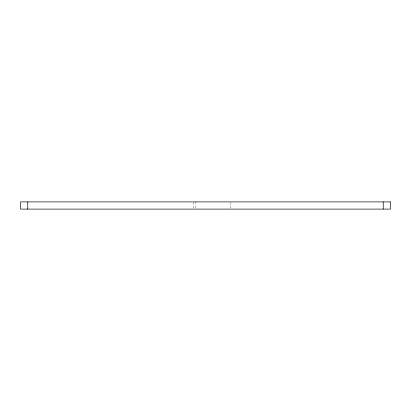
<?xml version="1.0" encoding="UTF-8"?>
<svg xmlns="http://www.w3.org/2000/svg" width="411" height="411" viewBox="0 0 411 411"><rect width="100%" height="100%" fill="white"/><g stroke="black" fill="none" stroke-linecap="round" stroke-linejoin="round"><path stroke-width="0.31" stroke-dasharray="2.06 1.54" d="M230.72 202.5L230.72 208.5M195.893 201.899L195.893 208.5M193.489 202.5L193.489 208.5"/><path stroke-width="0.62" d="M383.242 201.899L383.242 209.101M27.758 201.899L27.758 209.101M390.45 201.899L20.55 201.899L20.55 209.101L390.45 209.101L390.45 201.899"/></g></svg>
